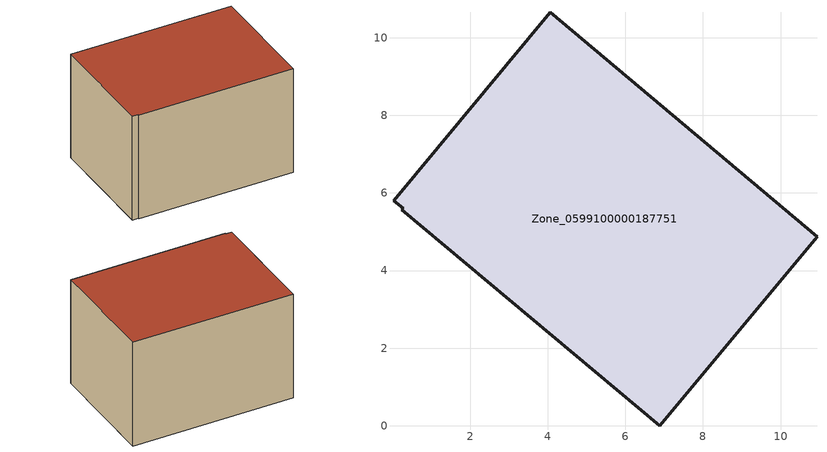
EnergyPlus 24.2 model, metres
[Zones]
Zone_0599100000187751
 floor ground (C_G): 0.03,5.8 4.06,10.66 10.94,4.87 6.89,0 0.25,5.56 0.28,5.6 z0
 wall outside (C_F): 10.94,4.87 4.06,10.66 0.03,5.8 0.28,5.6 0.25,5.56 6.89,0 10.94,4.87 z0:6.14
 roof outside (C_R): 4.06,10.66 0.03,5.8 0.28,5.6 0.25,5.56 6.89,0 10.94,4.87 z6.14
[BUILDING]
Pand.0599100000187751: North Axis=0; Terrain=City; Loads Convergence Tolerance Value=0.04; Temperature Convergence Tolerance Value=0.4; Solar Distribution=FullExterior; Maximum Number of Warmup Days=25; Minimum Number of Warmup Days=1
[Site:Location]
Rotterdam.The.Hague.AP_ZH_NLD Design_Conditions: Latitude=51.96; Longitude=4.45; Time Zone=1; Elevation=-4.5
[SITE:GROUNDTEMPERATURE:BUILDINGSURFACE]
18, 18, 18, 18, 18, 18, 18, 18, 18, 18, 18, 18
[MATERIAL] Thermal Absorptance=0.9; Solar Absorptance=0.7; Visible Absorptance=0.7
Name | Roughness | Thickness | Conductivity | Density | Specific Heat
G.TC.1946-1964 | MediumSmooth | 0.15 | 1 | 540 | 1210
F.TC.1946-1964 | Rough | 0.3 | 0.857143 | 1920 | 840
R.TC.1946-1964 | MediumRough | 0.2 | 0.235294 | 1500 | 1000
[CONSTRUCTION]
C_G: G.TC.1946-1964
C_F: F.TC.1946-1964
C_R: R.TC.1946-1964
[ZONE]
Zone_0599100000187751: Type=1; Multiplier=1; Ceiling Height=Autocalculate; Volume=Autocalculate; Floor Area=autocalculate; Part of Total Floor Area=Yes
[ZONEINFILTRATION:DESIGNFLOWRATE]
Infil_Zone_0599100000187751: Zone or ZoneList or Space or SpaceList=Zone_0599100000187751; Schedule=AlwaysOn; Design Flow Rate Calculation Method=Flow/Area; Flow Rate per Floor Area=0.003; Constant Term Coefficient=1; Temperature Term Coefficient=0; Velocity Term Coefficient=0; Velocity Squared Term Coefficient=0
[HVACTEMPLATE:ZONE:IDEALLOADSAIRSYSTEM]
Zone_0599100000187751: Maximum Heating Supply Air Temperature=50; Minimum Cooling Supply Air Temperature=13; Maximum Heating Supply Air Humidity Ratio=0.0156; Minimum Cooling Supply Air Humidity Ratio=0.0077; Heating Limit=NoLimit; Cooling Limit=NoLimit; Dehumidification Control Type=ConstantSensibleHeatRatio; Cooling Sensible Heat Ratio=0.7; Dehumidification Setpoint=60; Humidification Control Type=None; Humidification Setpoint=30; Outdoor Air Method=None; Outdoor Air Flow Rate per Person=0.00944; Outdoor Air Flow Rate per Zone Floor Area=0; Outdoor Air Flow Rate per Zone=0; Demand Controlled Ventilation Type=None; Outdoor Air Economizer Type=NoEconomizer; Heat Recovery Type=None; Sensible Heat Recovery Effectiveness=0.7; Latent Heat Recovery Effectiveness=0.65
[ZONECONTROL:THERMOSTAT]
ThermostatControl_Zone_0599100000187751: Zone or ZoneList=Zone_0599100000187751; Control Type Schedule=DualSetpointControlType; Control 1=Thermostat_Zone_0599100000187751; Temperature Difference Between Cutout And Setpoint=0
[THERMOSTATSETPOINT:DUALSETPOINT]
Thermostat_Zone_0599100000187751: Heating Setpoint Temperature Schedule=HeatingSetpoint_Zone_0599100000187751; Cooling Setpoint Temperature Schedule=CoolingSetpoint_Zone_0599100000187751
[SCHEDULE:COMPACT]
HeatingSetpoint_Zone_0599100000187751: Through: 12/31, For: AllDays, Until: 24:00, 21
CoolingSetpoint_Zone_0599100000187751: Through: 12/31, For: AllDays, Until: 24:00, 24
DualSetpointControlType: Through: 12/31, For: AllDays, Until: 24:00, 4
AlwaysOn: Through: 12/31, For: AllDays, Until: 24:00, 1
